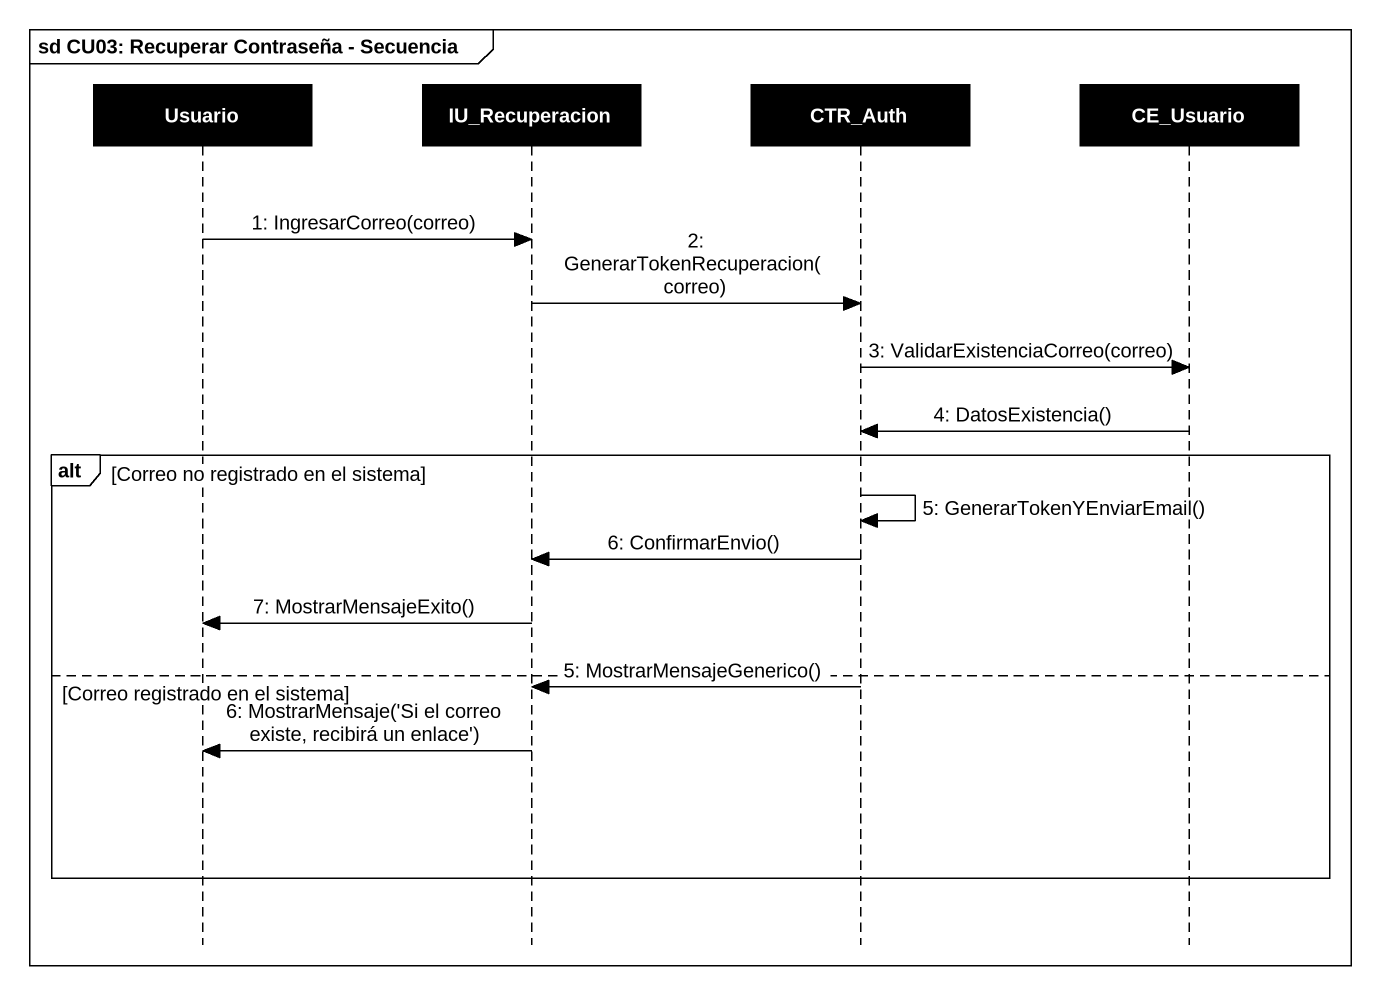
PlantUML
@startuml
mainframe sd CU03: Recuperar Contraseña - Secuencia
hide footbox
participant Usuario #000000
participant IU_Recuperacion #000000
participant CTR_Auth #000000
participant CE_Usuario #000000

Usuario -> IU_Recuperacion : 1: IngresarCorreo(correo)
IU_Recuperacion -> CTR_Auth : 2: GenerarTokenRecuperacion(correo)
CTR_Auth -> CE_Usuario : 3: ValidarExistenciaCorreo(correo)
CE_Usuario -> CTR_Auth : 4: DatosExistencia()
alt Correo no registrado en el sistema
  CTR_Auth -> CTR_Auth : 5: GenerarTokenYEnviarEmail()
  CTR_Auth -> IU_Recuperacion : 6: ConfirmarEnvio()
  IU_Recuperacion -> Usuario : 7: MostrarMensajeExito()
else Correo registrado en el sistema
  CTR_Auth -> IU_Recuperacion : 5: MostrarMensajeGenerico()
  IU_Recuperacion -> Usuario : 6: MostrarMensaje('Si el correo existe, recibirá un enlace')
end
@enduml
